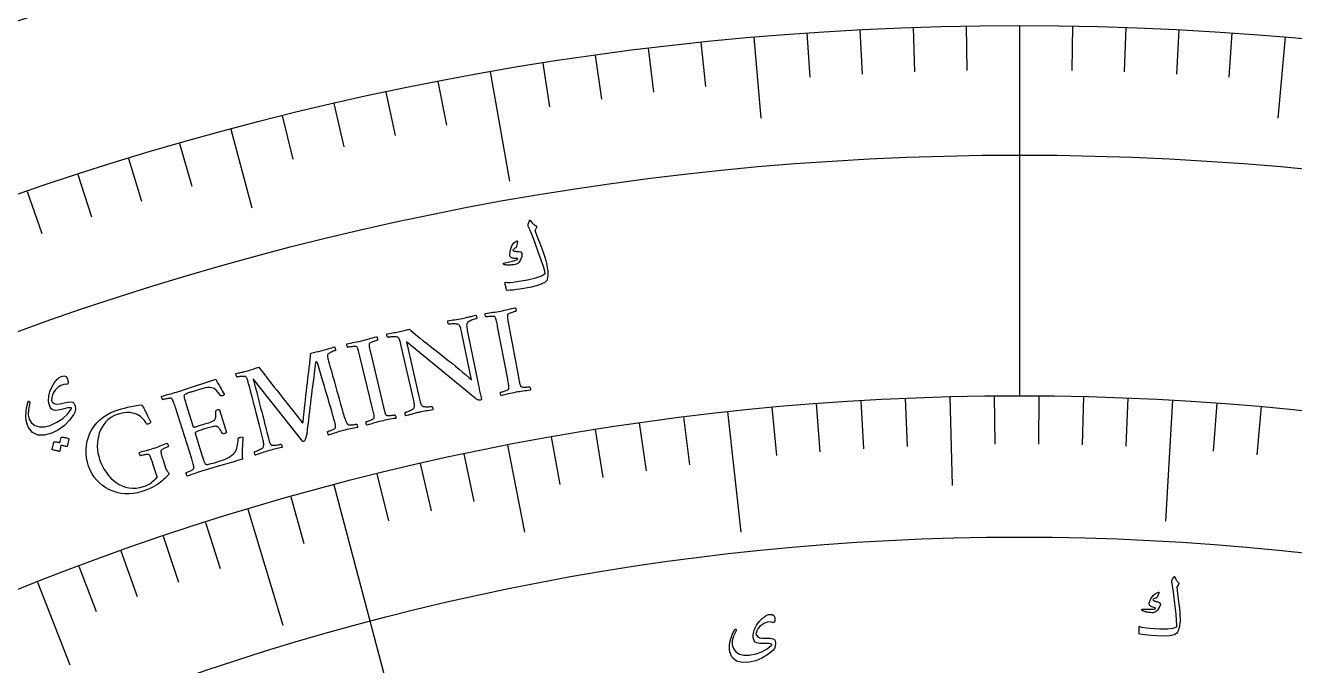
# Model space of a CAD drawing. Header units: millimetres. Extents: x -65 to 65, y -65 to 84.
# Drawn here: x -19.19 to 5.31, y 46.46 to 58.83 of the extents above; entities that cross this region are included whole.
import ezdxf

# ---------------------------------------------------------------- set-up
doc = ezdxf.new("R2010")
doc.units = ezdxf.units.MM
for name, color, linetype in [('ENGRAVE', 7, 'Continuous'), ('ENGRAVE_FINE', 8, 'Continuous'), ('TEXT', 5, 'Continuous')]:
    doc.layers.add(name, color=color, linetype=linetype)

msp = doc.modelspace()

# ---------------------------------------------------------------- linework, layer by layer
at = {"layer": 'ENGRAVE'}
for points in [[(0, 58.825), (0, 51.675)], [(-5.1269, 58.6012), (-4.9898, 57.0341)], [(5.1269, 58.6012), (4.9898, 57.0341)], [(-10.2149, 57.9313), (-9.8424, 55.8189)], [(-15.225, 56.8206), (-14.8179, 55.3012)], [(-1.345, 51.6575), (-1.3003, 49.9421)], [(2.9532, 51.5905), (2.8195, 49.2544)], [(-5.6333, 51.367), (-5.3782, 49.041)], [(-9.883, 50.7211), (-9.5548, 49.0368)], [(-13.2359, 49.9512), (-11.238, 42.4114)], [(-14.8917, 49.4828), (-14.2173, 47.242)], [(-18.9568, 48.0723), (-18.3273, 46.4759)]]:
    msp.add_lwpolyline(points, dxfattribs=at)
for radius in [63.7, 63.7, 61.9938, 58.825, 58.825, 56.3225, 51.675, 51.675, 48.945]:
    msp.add_circle((0, 0), radius, dxfattribs=at)
at = {"layer": 'ENGRAVE_FINE'}
for points in [[(-1.0266, 58.816), (-1.0117, 57.9582)], [(1.0266, 58.816), (1.0117, 57.9582)], [(-4.1034, 58.6817), (-4.0436, 57.8258)], [(-3.0787, 58.7444), (-3.0338, 57.8876)], [(-2.053, 58.7892), (-2.023, 57.9317)], [(2.053, 58.7892), (2.023, 57.9317)], [(3.0787, 58.7444), (3.0338, 57.8876)], [(4.1034, 58.6817), (4.0436, 57.8258)], [(-7.169, 58.3865), (-7.0644, 57.5349)], [(-6.1489, 58.5028), (-6.0592, 57.6495)], [(-9.2023, 58.1008), (-9.068, 57.2533)], [(-8.1869, 58.2525), (-8.0674, 57.4029)], [(-11.2243, 57.7442), (-11.0606, 56.902)], [(-12.2304, 57.5395), (-12.052, 56.7003)], [(-13.2327, 57.3173), (-13.0397, 56.4813)], [(-14.2311, 57.0776), (-14.0235, 56.2451)], [(-16.2144, 56.5462), (-15.9779, 55.7215)], [(-17.1988, 56.2546), (-16.9479, 55.4341)], [(-18.1779, 55.9459), (-17.9128, 55.1299)], [(-19.1515, 55.6201), (-18.8722, 54.8089)], [(-4.7778, 51.4537), (-4.6913, 50.5217)], [(-3.921, 51.526), (-3.85, 50.5927)], [(-3.0631, 51.5841), (-3.0076, 50.6498)], [(-2.2044, 51.628), (-2.1644, 50.6928)], [(-0.4852, 51.6727), (-0.4764, 50.7368)], [(0.3747, 51.6736), (0.3679, 50.7377)], [(1.2346, 51.6602), (1.2122, 50.7245)], [(2.0942, 51.6325), (2.0562, 50.6973)], [(3.8115, 51.5342), (3.7425, 50.6008)], [(4.6689, 51.4636), (4.5843, 50.5315)], [(-6.4872, 51.2662), (-6.3697, 50.3376)], [(-8.1896, 51.0219), (-8.0412, 50.0977)], [(-7.3394, 51.1511), (-7.2065, 50.2246)], [(-9.0375, 50.8786), (-8.8738, 49.957)], [(-10.7258, 50.5496), (-10.5315, 49.634)], [(-11.5657, 50.3641), (-11.3562, 49.4518)], [(-12.4025, 50.1646), (-12.1778, 49.2559)], [(-14.0657, 49.7239), (-13.8109, 48.8232)], [(-15.7137, 49.2279), (-15.429, 48.3362)], [(-16.5314, 48.9594), (-16.2319, 48.0726)], [(-17.3446, 48.6772), (-17.0305, 47.7955)], [(-18.1532, 48.3815), (-17.8244, 47.5051)]]:
    msp.add_lwpolyline(points, dxfattribs=at)
at = {"layer": 'TEXT'}
for points in [[(-9.4344, 55.0522), (-9.4224, 55.0367), (-9.4101, 55.0222), (-9.3976, 55.0086), (-9.3849, 54.996), (-9.3717, 54.9843), (-9.3582, 54.9737), (-9.3442, 54.9641), (-9.3297, 54.9554), (-9.3238, 54.9502), (-9.321, 54.9434), (-9.3213, 54.935), (-9.3246, 54.9252), (-9.3455, 54.8725), (-9.3475, 54.8668), (-9.3487, 54.8621), (-9.3493, 54.8583), (-9.3493, 54.8555), (-9.3008, 54.7309), (-9.258, 54.6182), (-9.2208, 54.5173), (-9.1891, 54.4282), (-9.1632, 54.3511), (-9.143, 54.286), (-9.1285, 54.2329), (-9.1197, 54.1918), (-9.1066, 54.1138), (-9.1038, 54.0889), (-9.1022, 54.0636), (-9.1018, 54.038), (-9.1026, 54.0122), (-9.1046, 53.986), (-9.108, 53.9595), (-9.1127, 53.9326), (-9.1188, 53.9055), (-9.1602, 53.8597), (-9.2609, 53.8161), (-9.421, 53.7745), (-9.6403, 53.7343), (-9.7093, 53.7243), (-9.7734, 53.7168), (-9.8327, 53.7117), (-9.8871, 53.7091), (-9.8923, 53.7103), (-9.8963, 53.7128), (-9.8992, 53.7164), (-9.9008, 53.7214), (-9.9067, 53.7454), (-9.9119, 53.7673), (-9.9164, 53.7871), (-9.9202, 53.8048), (-9.9234, 53.8205), (-9.9259, 53.8345), (-9.9278, 53.8468), (-9.9291, 53.8573), (-9.9295, 53.8633), (-9.928, 53.867), (-9.9247, 53.8683), (-9.9195, 53.8673), (-9.8804, 53.8629), (-9.8312, 53.8634), (-9.7718, 53.8688), (-9.7022, 53.879), (-9.4957, 53.9159), (-9.3357, 53.9539), (-9.2223, 53.9936), (-9.1555, 54.0352), (-9.1638, 54.0836), (-9.1886, 54.17), (-9.2299, 54.2943), (-9.2878, 54.4565), (-9.3474, 54.6186), (-9.3931, 54.7411), (-9.4249, 54.824), (-9.4426, 54.8673), (-9.4479, 54.8791), (-9.4528, 54.8901), (-9.4574, 54.9004), (-9.4616, 54.9099), (-9.4655, 54.9186), (-9.469, 54.9263), (-9.4721, 54.933), (-9.4749, 54.9388), (-9.48, 54.9515), (-9.4826, 54.9641), (-9.4826, 54.9764), (-9.4802, 54.9886), (-9.4598, 55.0544), (-9.458, 55.0589), (-9.4557, 55.0621), (-9.453, 55.0639), (-9.4499, 55.0643), (-9.4457, 55.0629), (-9.4417, 55.0604), (-9.4379, 55.0568), (-9.4344, 55.0522)], [(-9.7011, 54.6648), (-9.698, 54.6649), (-9.6952, 54.6642), (-9.6926, 54.6626), (-9.6903, 54.6602), (-9.6892, 54.6578), (-9.6886, 54.6551), (-9.6883, 54.6522), (-9.6883, 54.649), (-9.7071, 54.5588), (-9.7097, 54.5495), (-9.7128, 54.5422), (-9.7165, 54.5368), (-9.7208, 54.5334), (-9.7399, 54.5241), (-9.7557, 54.5136), (-9.7682, 54.5019), (-9.7773, 54.4888), (-9.7785, 54.4827), (-9.7744, 54.4771), (-9.765, 54.472), (-9.7503, 54.4674), (-9.7408, 54.466), (-9.731, 54.4647), (-9.721, 54.4638), (-9.7107, 54.463), (-9.7, 54.4626), (-9.6889, 54.4624), (-9.6773, 54.4625), (-9.6652, 54.4629), (-9.6216, 54.4533), (-9.6025, 54.4211), (-9.6079, 54.3664), (-9.6377, 54.2891), (-9.6513, 54.2652), (-9.6654, 54.246), (-9.6799, 54.2314), (-9.6948, 54.2215), (-9.7119, 54.2147), (-9.7361, 54.2088), (-9.7675, 54.2038), (-9.8061, 54.1998), (-9.8259, 54.1982), (-9.8448, 54.1973), (-9.8628, 54.1973), (-9.8799, 54.1979), (-9.896, 54.1991), (-9.9112, 54.2004), (-9.9254, 54.2019), (-9.9386, 54.2036), (-9.947, 54.2065), (-9.9534, 54.2103), (-9.9577, 54.2152), (-9.9599, 54.221), (-9.96, 54.2275), (-9.9579, 54.2325), (-9.9534, 54.2361), (-9.9466, 54.2383), (-9.9246, 54.2438), (-9.8996, 54.2497), (-9.8716, 54.256), (-9.8405, 54.2625), (-9.7826, 54.2747), (-9.7377, 54.2864), (-9.7059, 54.2975), (-9.6872, 54.3081), (-9.6849, 54.3105), (-9.684, 54.3132), (-9.6843, 54.3163), (-9.686, 54.3198), (-9.6878, 54.3219), (-9.6908, 54.3235), (-9.6949, 54.3247), (-9.7002, 54.3255), (-9.7485, 54.3283), (-9.7689, 54.3304), (-9.7868, 54.3346), (-9.8021, 54.3408), (-9.815, 54.3492), (-9.8265, 54.3596), (-9.8342, 54.3711), (-9.8382, 54.3837), (-9.8386, 54.3974), (-9.8255, 54.4925), (-9.7983, 54.5687), (-9.7568, 54.6262), (-9.7011, 54.6648)], [(-11.9575, 52.9161), (-11.9303, 52.9222), (-11.9034, 52.9283), (-11.8768, 52.9342), (-11.8505, 52.9401), (-11.8261, 52.9457), (-11.8053, 52.9509), (-11.7879, 52.9556), (-11.7739, 52.9598), (-11.7456, 52.9336), (-11.7104, 52.9029), (-11.6684, 52.8677), (-11.6196, 52.8278), (-11.5654, 52.7842), (-11.507, 52.7378), (-11.4446, 52.6886), (-11.3781, 52.6366), (-11.3091, 52.5826), (-11.239, 52.5277), (-11.1679, 52.4718), (-11.0958, 52.415), (-11.0238, 52.3578), (-10.9529, 52.3007), (-10.8832, 52.2438), (-10.8147, 52.1871), (-10.7489, 52.1317), (-10.6876, 52.0786), (-10.6307, 52.0279), (-10.5782, 51.9797), (-10.7623, 52.8843), (-10.7686, 52.9144), (-10.7745, 52.9411), (-10.7801, 52.9643), (-10.7852, 52.9841), (-10.7912, 53.0015), (-10.7992, 53.0175), (-10.8091, 53.0322), (-10.8211, 53.0455), (-10.8279, 53.0504), (-10.8385, 53.0544), (-10.8527, 53.0574), (-10.8707, 53.0596), (-10.8907, 53.0609), (-10.911, 53.0615), (-10.9317, 53.0614), (-10.9528, 53.0605), (-10.9725, 53.0592), (-10.9895, 53.0577), (-11.0037, 53.056), (-11.0151, 53.054), (-11.0208, 53.0599), (-11.0254, 53.0675), (-11.0288, 53.0767), (-11.0312, 53.0876), (-11.0327, 53.0985), (-11.0337, 53.1078), (-11.0343, 53.1154), (-11.0343, 53.1214), (-10.9984, 53.1275), (-10.9635, 53.1331), (-10.9297, 53.1384), (-10.897, 53.1433), (-10.8638, 53.1485), (-10.8287, 53.1544), (-10.7916, 53.1612), (-10.7526, 53.1689), (-10.7252, 53.1745), (-10.7005, 53.1797), (-10.6785, 53.1846), (-10.6592, 53.189), (-10.641, 53.1933), (-10.6226, 53.1979), (-10.6039, 53.2027), (-10.5849, 53.2076), (-10.5648, 53.2129), (-10.5426, 53.2186), (-10.5184, 53.2246), (-10.4921, 53.2311), (-10.4887, 53.2261), (-10.4853, 53.2197), (-10.482, 53.2121), (-10.4788, 53.2032), (-10.4764, 53.1935), (-10.4756, 53.1835), (-10.4763, 53.1732), (-10.4786, 53.1626), (-10.4878, 53.1604), (-10.5005, 53.157), (-10.5167, 53.1522), (-10.5363, 53.1461), (-10.5574, 53.1389), (-10.5778, 53.1311), (-10.5976, 53.1227), (-10.6168, 53.1135), (-10.6337, 53.1041), (-10.6468, 53.0951), (-10.6561, 53.0863), (-10.6615, 53.0778), (-10.6665, 53.0623), (-10.6695, 53.0463), (-10.6703, 53.0298), (-10.6692, 53.0127), (-10.6664, 52.9932), (-10.6624, 52.9695), (-10.6573, 52.9416), (-10.651, 52.9094), (-10.4555, 51.9383), (-10.4488, 51.9051), (-10.4426, 51.8741), (-10.4367, 51.8452), (-10.4314, 51.8185), (-10.4262, 51.793), (-10.4209, 51.7681), (-10.4156, 51.7436), (-10.4102, 51.7196), (-10.4045, 51.6949), (-10.3983, 51.6683), (-10.3915, 51.6396), (-10.3842, 51.6091), (-10.3851, 51.6043), (-10.3874, 51.6001), (-10.3911, 51.5967), (-10.3963, 51.5939), (-10.4016, 51.5917), (-10.4062, 51.59), (-10.4099, 51.5888), (-10.4127, 51.588), (-10.4186, 51.5877), (-10.4264, 51.5885), (-10.4362, 51.5905), (-10.4479, 51.5937), (-10.4612, 51.5986), (-10.4753, 51.6059), (-10.4905, 51.6156), (-10.5066, 51.6276), (-11.8317, 52.7168), (-11.5891, 51.6358), (-11.5822, 51.606), (-11.5756, 51.5797), (-11.5693, 51.5571), (-11.5634, 51.538), (-11.5568, 51.5213), (-11.5488, 51.5058), (-11.5393, 51.4914), (-11.5283, 51.4781), (-11.5216, 51.4733), (-11.5115, 51.4694), (-11.4979, 51.4665), (-11.4808, 51.4644), (-11.4618, 51.4632), (-11.4423, 51.4625), (-11.4223, 51.4624), (-11.4018, 51.4628), (-11.3824, 51.4638), (-11.3658, 51.465), (-11.352, 51.4667), (-11.341, 51.4686), (-11.3352, 51.4628), (-11.3305, 51.4556), (-11.3267, 51.4469), (-11.3238, 51.4366), (-11.3218, 51.4262), (-11.3207, 51.4169), (-11.3205, 51.4086), (-11.3211, 51.4015), (-11.356, 51.3962), (-11.3897, 51.3911), (-11.4222, 51.386), (-11.4534, 51.3811), (-11.485, 51.3757), (-11.5186, 51.3694), (-11.5542, 51.3621), (-11.5918, 51.3539), (-11.6173, 51.3479), (-11.6408, 51.3421), (-11.6622, 51.3365), (-11.6817, 51.3309), (-11.6999, 51.3255), (-11.7179, 51.3201), (-11.7356, 51.3148), (-11.7529, 51.3096), (-11.7714, 51.304), (-11.7924, 51.2979), (-11.816, 51.2912), (-11.8422, 51.2839), (-11.8457, 51.2889), (-11.8492, 51.2951), (-11.8527, 51.3026), (-11.8561, 51.3114), (-11.8588, 51.321), (-11.86, 51.331), (-11.8597, 51.3413), (-11.8579, 51.352), (-11.8491, 51.3544), (-11.8371, 51.3584), (-11.822, 51.3639), (-11.8038, 51.3708), (-11.7841, 51.3789), (-11.7647, 51.3875), (-11.7456, 51.3967), (-11.7268, 51.4064), (-11.7102, 51.4162), (-11.6978, 51.4255), (-11.6896, 51.4343), (-11.6855, 51.4427), (-11.681, 51.4582), (-11.6783, 51.474), (-11.6775, 51.4903), (-11.6785, 51.5069), (-11.6811, 51.5259), (-11.6852, 51.5492), (-11.6907, 51.5768), (-11.6977, 51.6088), (-11.9316, 52.6405), (-11.9391, 52.6724), (-11.946, 52.6999), (-11.9525, 52.7231), (-11.9585, 52.7419), (-11.9649, 52.7579), (-11.9729, 52.7725), (-11.9824, 52.7859), (-11.9934, 52.7979), (-12.0008, 52.8037), (-12.0123, 52.808), (-12.0279, 52.811), (-12.0475, 52.8125), (-12.0693, 52.8129), (-12.091, 52.8125), (-12.1126, 52.8113), (-12.1343, 52.8093), (-12.1542, 52.8069), (-12.1705, 52.8048), (-12.1833, 52.8028), (-12.1925, 52.801), (-12.1989, 52.8097), (-12.2038, 52.8188), (-12.2071, 52.8283), (-12.2089, 52.8381), (-12.2096, 52.8476), (-12.2097, 52.8559), (-12.2093, 52.863), (-12.2082, 52.869), (-12.1677, 52.877), (-12.1312, 52.8839), (-12.0987, 52.8897), (-12.0701, 52.8943), (-12.0432, 52.8988), (-12.0155, 52.9039), (-11.9869, 52.9097), (-11.9575, 52.9161)], [(-10.0167, 53.3099), (-9.9806, 53.3169), (-9.9452, 53.3243), (-9.9102, 53.3319), (-9.8758, 53.34), (-9.8413, 53.3482), (-9.8059, 53.3564), (-9.7698, 53.3645), (-9.7328, 53.3726), (-9.7274, 53.3676), (-9.7231, 53.3604), (-9.7199, 53.3512), (-9.7178, 53.3399), (-9.7167, 53.3283), (-9.7168, 53.3185), (-9.718, 53.3103), (-9.7203, 53.3039), (-9.7293, 53.302), (-9.7414, 53.2991), (-9.7565, 53.2951), (-9.7747, 53.2901), (-9.794, 53.2844), (-9.8126, 53.2784), (-9.8305, 53.272), (-9.8477, 53.2653), (-9.8626, 53.2582), (-9.8736, 53.251), (-9.8806, 53.2435), (-9.8837, 53.2358), (-9.8846, 53.2219), (-9.8844, 53.2064), (-9.883, 53.1892), (-9.8806, 53.1704), (-9.8774, 53.1502), (-9.8739, 53.1291), (-9.87, 53.1071), (-9.8659, 53.0843), (-9.8652, 53.0806), (-9.8645, 53.0769), (-9.8638, 53.0732), (-9.8631, 53.0695), (-9.8625, 53.0659), (-9.8618, 53.0622), (-9.8611, 53.0585), (-9.8604, 53.0548), (-9.6703, 52.0319), (-9.6696, 52.0282), (-9.6689, 52.0245), (-9.6682, 52.0208), (-9.6676, 52.0171), (-9.6669, 52.0135), (-9.6662, 52.0098), (-9.6655, 52.0061), (-9.6648, 52.0024), (-9.6605, 51.9797), (-9.6562, 51.958), (-9.652, 51.9375), (-9.6479, 51.918), (-9.6435, 51.9), (-9.6387, 51.8839), (-9.6334, 51.8695), (-9.6277, 51.857), (-9.6223, 51.8519), (-9.6134, 51.8476), (-9.6008, 51.8444), (-9.5846, 51.8422), (-9.5665, 51.8409), (-9.5478, 51.8404), (-9.5287, 51.8408), (-9.5091, 51.8421), (-9.4908, 51.8438), (-9.4757, 51.8454), (-9.4637, 51.8469), (-9.4548, 51.8483), (-9.4505, 51.843), (-9.4466, 51.8358), (-9.4431, 51.8266), (-9.44, 51.8154), (-9.438, 51.8041), (-9.4378, 51.7943), (-9.4392, 51.7861), (-9.4423, 51.7795), (-9.4788, 51.7753), (-9.5146, 51.771), (-9.5496, 51.7668), (-9.5837, 51.7624), (-9.6177, 51.7578), (-9.652, 51.7526), (-9.6867, 51.7468), (-9.7218, 51.7405), (-9.7559, 51.7338), (-9.7903, 51.7266), (-9.8249, 51.7189), (-9.8596, 51.7106), (-9.8946, 51.7019), (-9.9299, 51.693), (-9.9655, 51.6838), (-10.0013, 51.6745), (-10.0066, 51.6795), (-10.0109, 51.6866), (-10.0142, 51.6958), (-10.0164, 51.7071), (-10.0176, 51.7186), (-10.0177, 51.7285), (-10.0167, 51.7366), (-10.0146, 51.7431), (-10.0058, 51.745), (-9.9941, 51.748), (-9.9794, 51.752), (-9.9618, 51.7571), (-9.943, 51.763), (-9.9248, 51.7696), (-9.9072, 51.7768), (-9.8902, 51.7848), (-9.8755, 51.7928), (-9.8651, 51.8003), (-9.8588, 51.8074), (-9.8567, 51.814), (-9.8553, 51.8306), (-9.8555, 51.8492), (-9.8571, 51.8697), (-9.8601, 51.8921), (-9.8641, 51.9159), (-9.8684, 51.9407), (-9.8731, 51.9663), (-9.878, 51.9928), (-10.0722, 53.015), (-10.0773, 53.0416), (-10.0825, 53.0674), (-10.0876, 53.0923), (-10.0928, 53.1165), (-10.0983, 53.139), (-10.1044, 53.1591), (-10.1112, 53.1766), (-10.1187, 53.1916), (-10.1234, 53.1978), (-10.1321, 53.2024), (-10.1449, 53.2052), (-10.1617, 53.2063), (-10.1807, 53.2062), (-10.2001, 53.2056), (-10.2199, 53.2044), (-10.24, 53.2027), (-10.2588, 53.2007), (-10.2743, 53.1989), (-10.2866, 53.1973), (-10.2957, 53.1957), (-10.3002, 53.2009), (-10.3043, 53.2081), (-10.3079, 53.2172), (-10.3111, 53.2283), (-10.3132, 53.2397), (-10.3136, 53.2495), (-10.3122, 53.2577), (-10.309, 53.2643), (-10.2714, 53.2702), (-10.234, 53.2759), (-10.1969, 53.2814), (-10.1601, 53.2866), (-10.1237, 53.2918), (-10.0876, 53.2975), (-10.052, 53.3035), (-10.0167, 53.3099)], [(-12.6905, 52.7374), (-12.6548, 52.7462), (-12.6197, 52.7553), (-12.5852, 52.7648), (-12.5513, 52.7745), (-12.5172, 52.7845), (-12.4823, 52.7944), (-12.4466, 52.8044), (-12.4101, 52.8143), (-12.4045, 52.8096), (-12.3998, 52.8026), (-12.3961, 52.7936), (-12.3934, 52.7824), (-12.3918, 52.7709), (-12.3914, 52.7611), (-12.3921, 52.7529), (-12.3941, 52.7463), (-12.403, 52.744), (-12.415, 52.7405), (-12.4299, 52.7357), (-12.4478, 52.7298), (-12.4668, 52.7232), (-12.4851, 52.7162), (-12.5026, 52.7089), (-12.5195, 52.7013), (-12.534, 52.6935), (-12.5446, 52.6857), (-12.5512, 52.6779), (-12.5539, 52.67), (-12.5541, 52.6562), (-12.5531, 52.6407), (-12.5509, 52.6236), (-12.5475, 52.6049), (-12.5433, 52.5849), (-12.5387, 52.564), (-12.5338, 52.5422), (-12.5285, 52.5196), (-12.5276, 52.516), (-12.5267, 52.5123), (-12.5259, 52.5087), (-12.525, 52.5051), (-12.5241, 52.5014), (-12.5233, 52.4978), (-12.5224, 52.4941), (-12.5215, 52.4905), (-12.2801, 51.4784), (-12.2792, 51.4748), (-12.2784, 51.4711), (-12.2775, 51.4675), (-12.2766, 51.4639), (-12.2758, 51.4602), (-12.2749, 51.4566), (-12.274, 51.4529), (-12.2731, 51.4493), (-12.2677, 51.4268), (-12.2623, 51.4054), (-12.2571, 51.3851), (-12.252, 51.3658), (-12.2467, 51.3481), (-12.2411, 51.3322), (-12.2351, 51.3182), (-12.2288, 51.306), (-12.2231, 51.3011), (-12.214, 51.2973), (-12.2013, 51.2947), (-12.185, 51.2933), (-12.1668, 51.2929), (-12.1481, 51.2934), (-12.129, 51.2948), (-12.1095, 51.2971), (-12.0914, 51.2997), (-12.0764, 51.302), (-12.0644, 51.3041), (-12.0556, 51.3059), (-12.0511, 51.3009), (-12.0468, 51.2939), (-12.0428, 51.2849), (-12.0392, 51.2739), (-12.0367, 51.2626), (-12.0359, 51.2529), (-12.0369, 51.2446), (-12.0397, 51.2379), (-12.076, 51.2318), (-12.1114, 51.2258), (-12.1462, 51.2197), (-12.1801, 51.2137), (-12.2138, 51.2073), (-12.2478, 51.2004), (-12.2822, 51.1929), (-12.3169, 51.1848), (-12.3506, 51.1764), (-12.3846, 51.1675), (-12.4187, 51.158), (-12.453, 51.148), (-12.4875, 51.1376), (-12.5223, 51.1269), (-12.5574, 51.116), (-12.5927, 51.1048), (-12.5982, 51.1095), (-12.6029, 51.1164), (-12.6066, 51.1255), (-12.6094, 51.1367), (-12.6112, 51.1481), (-12.6118, 51.1579), (-12.6112, 51.1661), (-12.6094, 51.1726), (-12.6007, 51.175), (-12.5892, 51.1786), (-12.5747, 51.1833), (-12.5574, 51.1893), (-12.5389, 51.1961), (-12.521, 51.2036), (-12.5038, 51.2118), (-12.4872, 51.2206), (-12.473, 51.2293), (-12.463, 51.2374), (-12.457, 51.2448), (-12.4552, 51.2515), (-12.4547, 51.2681), (-12.4558, 51.2866), (-12.4585, 51.307), (-12.4627, 51.3293), (-12.4678, 51.3529), (-12.4734, 51.3774), (-12.4793, 51.4027), (-12.4856, 51.429), (-12.7311, 52.4401), (-12.7375, 52.4664), (-12.7439, 52.4918), (-12.7504, 52.5165), (-12.7567, 52.5404), (-12.7633, 52.5626), (-12.7705, 52.5823), (-12.7782, 52.5995), (-12.7864, 52.6141), (-12.7914, 52.6201), (-12.8003, 52.6242), (-12.8132, 52.6263), (-12.83, 52.6266), (-12.849, 52.6256), (-12.8684, 52.624), (-12.8881, 52.6218), (-12.9081, 52.619), (-12.9267, 52.6162), (-12.9421, 52.6136), (-12.9544, 52.6113), (-12.9634, 52.6093), (-12.9681, 52.6142), (-12.9725, 52.6212), (-12.9766, 52.6301), (-12.9804, 52.6411), (-12.9831, 52.6523), (-12.9839, 52.6621), (-12.9829, 52.6703), (-12.9801, 52.6771), (-12.9428, 52.6849), (-12.9058, 52.6925), (-12.869, 52.6998), (-12.8325, 52.7069), (-12.7964, 52.714), (-12.7607, 52.7214), (-12.7254, 52.7292), (-12.6905, 52.7374)], [(-14.8742, 52.1636), (-14.8446, 52.1723), (-14.8169, 52.1809), (-14.7912, 52.1894), (-14.7674, 52.1978), (-14.745, 52.206), (-14.7236, 52.2138), (-14.703, 52.2211), (-14.6832, 52.228), (-14.667, 52.2046), (-14.6457, 52.1757), (-14.6195, 52.1414), (-14.5883, 52.1018), (-14.5531, 52.0574), (-14.515, 52.0092), (-14.4738, 51.9572), (-14.4296, 51.9012), (-14.3832, 51.8425), (-14.3353, 51.7821), (-14.2858, 51.72), (-14.2348, 51.6561), (-14.1832, 51.5915), (-14.1321, 51.5268), (-14.0814, 51.4622), (-14.0311, 51.3976), (-13.982, 51.3342), (-13.9349, 51.2729), (-13.8898, 51.2138), (-13.8467, 51.1569), (-13.8446, 51.1552), (-13.8421, 51.1543), (-13.8391, 51.1541), (-13.8357, 51.1547), (-13.8326, 51.1562), (-13.8304, 51.1587), (-13.8291, 51.1623), (-13.8287, 51.1669), (-13.8182, 51.263), (-13.8082, 51.3543), (-13.7987, 51.4407), (-13.7898, 51.5223), (-13.781, 51.6015), (-13.772, 51.6807), (-13.7628, 51.76), (-13.7533, 51.8393), (-13.7435, 51.9207), (-13.7332, 52.0063), (-13.7225, 52.096), (-13.7112, 52.1898), (-13.7075, 52.2211), (-13.7037, 52.2537), (-13.7, 52.2875), (-13.6962, 52.3227), (-13.6926, 52.3573), (-13.6894, 52.3896), (-13.6865, 52.4195), (-13.684, 52.4471), (-13.682, 52.4702), (-13.6805, 52.4867), (-13.6797, 52.4966), (-13.6794, 52.4999), (-13.6232, 52.5111), (-13.5725, 52.5218), (-13.5272, 52.532), (-13.4875, 52.5418), (-13.4544, 52.5504), (-13.4194, 52.5599), (-13.3825, 52.5701), (-13.3436, 52.5811), (-13.306, 52.5919), (-13.2729, 52.6016), (-13.2442, 52.6101), (-13.22, 52.6174), (-13.2178, 52.6137), (-13.2147, 52.6066), (-13.2107, 52.5961), (-13.206, 52.5824), (-13.2014, 52.5689), (-13.1982, 52.5592), (-13.1963, 52.5535), (-13.1956, 52.5515), (-13.2055, 52.5487), (-13.2178, 52.5447), (-13.2327, 52.5393), (-13.2499, 52.5327), (-13.2681, 52.5252), (-13.2857, 52.5172), (-13.3027, 52.5088), (-13.3191, 52.4998), (-13.3334, 52.4908), (-13.3442, 52.4825), (-13.3516, 52.4746), (-13.3554, 52.4674), (-13.3565, 52.4574), (-13.3567, 52.4465), (-13.3559, 52.4344), (-13.3542, 52.4213), (-13.352, 52.4081), (-13.3496, 52.3955), (-13.3471, 52.3836), (-13.3444, 52.3723), (-13.3344, 52.3385), (-13.3225, 52.2968), (-13.3086, 52.2473), (-13.2926, 52.1898), (-13.2752, 52.1266), (-13.2566, 52.0597), (-13.2368, 51.989), (-13.216, 51.9145), (-13.1947, 51.8385), (-13.1735, 51.7628), (-13.1524, 51.6876), (-13.1315, 51.6129), (-13.1112, 51.5405), (-13.0922, 51.4723), (-13.0744, 51.4083), (-13.0578, 51.3485), (-13.0479, 51.3154), (-13.038, 51.2833), (-13.028, 51.2522), (-13.018, 51.2221), (-13.0074, 51.1939), (-12.996, 51.1685), (-12.9837, 51.1459), (-12.9705, 51.1261), (-12.9631, 51.1195), (-12.9524, 51.1149), (-12.9383, 51.1123), (-12.9209, 51.1116), (-12.9018, 51.1122), (-12.8827, 51.1135), (-12.8637, 51.1154), (-12.8446, 51.118), (-12.8273, 51.1206), (-12.8136, 51.1229), (-12.8034, 51.1247), (-12.7968, 51.1261), (-12.7905, 51.1183), (-12.7853, 51.1094), (-12.7813, 51.0994), (-12.7784, 51.0883), (-12.7765, 51.0777), (-12.7753, 51.0694), (-12.7748, 51.0633), (-12.7751, 51.0595), (-12.8102, 51.0532), (-12.8449, 51.0468), (-12.879, 51.0404), (-12.9127, 51.0339), (-12.9468, 51.0269), (-12.982, 51.0192), (-13.0185, 51.0106), (-13.0563, 51.0012), (-13.0956, 50.9909), (-13.1321, 50.9808), (-13.1658, 50.9709), (-13.1967, 50.9612), (-13.2274, 50.9512), (-13.2609, 50.9403), (-13.2969, 50.9286), (-13.3357, 50.916), (-13.3378, 50.9193), (-13.3406, 50.925), (-13.344, 50.9331), (-13.348, 50.9437), (-13.3516, 50.955), (-13.3537, 50.9654), (-13.3543, 50.9749), (-13.3534, 50.9836), (-13.3452, 50.9859), (-13.335, 50.9893), (-13.3229, 50.9937), (-13.3088, 50.9991), (-13.2937, 51.0051), (-13.2787, 51.0114), (-13.2638, 51.018), (-13.249, 51.025), (-13.2353, 51.0318), (-13.2237, 51.0383), (-13.2142, 51.0444), (-13.2069, 51.0501), (-13.2027, 51.0568), (-13.2003, 51.0666), (-13.1996, 51.0795), (-13.2007, 51.0955), (-13.2028, 51.1123), (-13.2052, 51.1278), (-13.2079, 51.1419), (-13.2109, 51.1547), (-13.2147, 51.1689), (-13.2193, 51.185), (-13.2248, 51.203), (-13.2311, 51.2229), (-13.2373, 51.2428), (-13.2428, 51.2608), (-13.2474, 51.2769), (-13.2512, 51.2911), (-13.2756, 51.3755), (-13.2995, 51.4581), (-13.3231, 51.5391), (-13.3461, 51.6184), (-13.3691, 51.6973), (-13.3924, 51.7772), (-13.4159, 51.8579), (-13.4396, 51.9396), (-13.464, 52.0232), (-13.4896, 52.11), (-13.5163, 52.1998), (-13.5441, 52.2927), (-13.5455, 52.297), (-13.548, 52.3027), (-13.5514, 52.3097), (-13.5559, 52.318), (-13.561, 52.3257), (-13.5664, 52.3307), (-13.5721, 52.3331), (-13.5781, 52.3329), (-13.5804, 52.3311), (-13.5825, 52.3272), (-13.5844, 52.3211), (-13.586, 52.3128), (-13.599, 52.2145), (-13.6114, 52.1199), (-13.6232, 52.0289), (-13.6343, 51.9417), (-13.6451, 51.857), (-13.6556, 51.7739), (-13.666, 51.6922), (-13.6762, 51.612), (-13.6862, 51.5322), (-13.6961, 51.4518), (-13.706, 51.3707), (-13.7157, 51.289), (-13.7255, 51.2054), (-13.7355, 51.1187), (-13.7457, 51.0288), (-13.756, 50.9358), (-13.7575, 50.929), (-13.7599, 50.9193), (-13.7631, 50.9068), (-13.7671, 50.8915), (-13.7717, 50.875), (-13.7766, 50.8589), (-13.7817, 50.8432), (-13.7871, 50.8279), (-13.7928, 50.8143), (-13.7988, 50.8037), (-13.8051, 50.7961), (-13.8118, 50.7915), (-13.8144, 50.7899), (-13.8182, 50.7891), (-13.8231, 50.7889), (-13.8292, 50.7893), (-13.8306, 50.7901), (-13.832, 50.7905), (-13.8334, 50.7906), (-13.8346, 50.7904), (-14.7908, 52.0005), (-14.7701, 51.9228), (-14.7495, 51.8437), (-14.7287, 51.7633), (-14.708, 51.6817), (-14.6873, 51.6), (-14.6667, 51.5196), (-14.6464, 51.4404), (-14.6263, 51.3625), (-14.6067, 51.2871), (-14.5883, 51.2154), (-14.5709, 51.1474), (-14.5545, 51.0833), (-14.5395, 51.024), (-14.526, 50.9707), (-14.5141, 50.9235), (-14.5038, 50.8824), (-14.4952, 50.8486), (-14.4889, 50.8234), (-14.4846, 50.8068), (-14.4825, 50.7989), (-14.4799, 50.7903), (-14.4769, 50.7814), (-14.4734, 50.7721), (-14.4696, 50.7624), (-14.4654, 50.753), (-14.4612, 50.7444), (-14.4569, 50.7366), (-14.4525, 50.7297), (-14.4445, 50.7233), (-14.4324, 50.7191), (-14.4163, 50.7171), (-14.3961, 50.7171), (-14.3739, 50.7187), (-14.3518, 50.7209), (-14.3298, 50.724), (-14.3078, 50.7279), (-14.288, 50.7318), (-14.2725, 50.7349), (-14.2612, 50.7373), (-14.2543, 50.739), (-14.2487, 50.7343), (-14.2439, 50.7271), (-14.24, 50.7173), (-14.2371, 50.705), (-14.2349, 50.6928), (-14.2335, 50.6833), (-14.2329, 50.6765), (-14.233, 50.6724), (-14.267, 50.6654), (-14.2986, 50.6589), (-14.3277, 50.6528), (-14.3544, 50.6473), (-14.3815, 50.6413), (-14.4117, 50.6339), (-14.4451, 50.6251), (-14.4815, 50.615), (-14.5203, 50.6036), (-14.5556, 50.5927), (-14.5875, 50.5823), (-14.616, 50.5724), (-14.6444, 50.5622), (-14.676, 50.5508), (-14.7109, 50.5383), (-14.7489, 50.5247), (-14.7512, 50.5279), (-14.7541, 50.5336), (-14.7578, 50.5416), (-14.7621, 50.5521), (-14.766, 50.5633), (-14.7684, 50.5736), (-14.7692, 50.5831), (-14.7685, 50.5918), (-14.7598, 50.5946), (-14.7478, 50.5991), (-14.7325, 50.6052), (-14.714, 50.6128), (-14.6941, 50.6215), (-14.6745, 50.6308), (-14.6551, 50.6406), (-14.6361, 50.651), (-14.6193, 50.6614), (-14.6065, 50.6712), (-14.5978, 50.6806), (-14.5931, 50.6894), (-14.589, 50.7038), (-14.5865, 50.7182), (-14.5857, 50.7327), (-14.5864, 50.7471), (-14.5884, 50.7622), (-14.591, 50.7786), (-14.5943, 50.7962), (-14.5982, 50.8151), (-14.6247, 50.9206), (-14.6508, 51.0239), (-14.6763, 51.1251), (-14.7014, 51.2242), (-14.7257, 51.3197), (-14.7489, 51.4101), (-14.771, 51.4956), (-14.7919, 51.576), (-14.8113, 51.6502), (-14.8288, 51.7172), (-14.8444, 51.777), (-14.858, 51.8295), (-14.8694, 51.8734), (-14.8783, 51.9071), (-14.8846, 51.9307), (-14.8882, 51.9442), (-14.8921, 51.9572), (-14.8959, 51.9699), (-14.8999, 51.9822), (-14.9039, 51.9942), (-14.9083, 52.0056), (-14.9132, 52.0162), (-14.9187, 52.026), (-14.9248, 52.0349), (-14.9312, 52.0406), (-14.9412, 52.0448), (-14.955, 52.0474), (-14.9724, 52.0485), (-14.9918, 52.0484), (-15.0113, 52.0477), (-15.0309, 52.0463), (-15.0506, 52.0441), (-15.0689, 52.0417), (-15.084, 52.0393), (-15.096, 52.0371), (-15.1049, 52.0349), (-15.1066, 52.0366), (-15.1091, 52.0424), (-15.1125, 52.0524), (-15.1168, 52.0665), (-15.1208, 52.0809), (-15.1234, 52.0916), (-15.1246, 52.0986), (-15.1244, 52.102), (-15.0973, 52.1085), (-15.0729, 52.1143), (-15.0513, 52.1192), (-15.0324, 52.1234), (-15.015, 52.1272), (-14.9975, 52.1312), (-14.9801, 52.1353), (-14.9628, 52.1395), (-14.9443, 52.1443), (-14.9233, 52.1499), (-14.9, 52.1563), (-14.8742, 52.1636)], [(-18.3902, 51.895), (-18.4455, 51.8939), (-18.5008, 51.875), (-18.5563, 51.8381), (-18.6117, 51.7834), (-18.6432, 51.7388), (-18.6656, 51.691), (-18.6789, 51.6401), (-18.683, 51.586), (-18.6818, 51.576), (-18.6784, 51.5662), (-18.6731, 51.5568), (-18.6657, 51.5477), (-18.6299, 51.5239), (-18.5807, 51.514), (-18.5181, 51.5179), (-18.4421, 51.5355), (-18.3674, 51.5535), (-18.3101, 51.5581), (-18.2703, 51.5494), (-18.248, 51.5275), (-18.2269, 51.4724), (-18.2203, 51.4191), (-18.2281, 51.3675), (-18.2502, 51.3177), (-18.3349, 51.2004), (-18.4337, 51.1006), (-18.5469, 51.0183), (-18.6746, 50.9533), (-18.824, 50.9099), (-18.9494, 50.9138), (-19.0509, 50.9651), (-19.1285, 51.064), (-19.1537, 51.1249), (-19.1699, 51.1951), (-19.1771, 51.2747), (-19.1753, 51.3637), (-19.1727, 51.3893), (-19.1694, 51.4142), (-19.1656, 51.4384), (-19.1612, 51.462), (-19.1562, 51.4851), (-19.1504, 51.5078), (-19.144, 51.5301), (-19.1369, 51.552), (-19.1323, 51.5617), (-19.1269, 51.5669), (-19.1207, 51.5677), (-19.1137, 51.564), (-19.1085, 51.5583), (-19.1053, 51.5517), (-19.1042, 51.5443), (-19.1052, 51.5362), (-19.1302, 51.4128), (-19.1333, 51.3087), (-19.1148, 51.2239), (-19.0747, 51.1583), (-19.0027, 51.1002), (-18.9184, 51.0717), (-18.8217, 51.0726), (-18.7123, 51.1028), (-18.5802, 51.1634), (-18.4677, 51.236), (-18.3747, 51.3207), (-18.3011, 51.4178), (-18.2973, 51.4252), (-18.297, 51.4313), (-18.3003, 51.4361), (-18.3072, 51.4396), (-18.3311, 51.4423), (-18.3693, 51.4381), (-18.422, 51.4269), (-18.489, 51.4089), (-18.5582, 51.3932), (-18.6143, 51.3903), (-18.6573, 51.4002), (-18.6873, 51.423), (-18.7089, 51.4548), (-18.7248, 51.4906), (-18.7347, 51.5304), (-18.7389, 51.5744), (-18.7336, 51.6655), (-18.7129, 51.7551), (-18.6765, 51.8432), (-18.6246, 51.9297), (-18.6101, 51.951), (-18.5955, 51.9702), (-18.5808, 51.9872), (-18.566, 52.0021), (-18.5512, 52.015), (-18.5366, 52.0259), (-18.5221, 52.0348), (-18.5077, 52.0418), (-18.4474, 52.0571), (-18.4027, 52.0443), (-18.3734, 52.0036), (-18.3597, 51.9349), (-18.3605, 51.9148), (-18.3659, 51.9015), (-18.3758, 51.8949), (-18.3902, 51.895)], [(-16.2706, 51.745), (-16.1847, 51.7724), (-16.0948, 51.8019), (-16.0009, 51.8335), (-15.9029, 51.8671), (-15.8033, 51.9009), (-15.7045, 51.9333), (-15.6067, 51.9643), (-15.5098, 51.9938), (-15.4903, 51.9524), (-15.4704, 51.9131), (-15.4502, 51.8758), (-15.4296, 51.8406), (-15.4089, 51.8061), (-15.3883, 51.7709), (-15.3679, 51.735), (-15.3476, 51.6984), (-15.3532, 51.691), (-15.3613, 51.6846), (-15.3721, 51.6789), (-15.3853, 51.6742), (-15.3996, 51.671), (-15.4109, 51.6711), (-15.4191, 51.6743), (-15.4243, 51.6808), (-15.4649, 51.7385), (-15.5056, 51.7821), (-15.5465, 51.8117), (-15.5875, 51.8272), (-15.6293, 51.8329), (-15.6728, 51.8328), (-15.7179, 51.8269), (-15.7646, 51.8154), (-15.969, 51.7527), (-15.9778, 51.75), (-15.9895, 51.7461), (-16.0043, 51.7411), (-16.0221, 51.735), (-16.041, 51.7283), (-16.0591, 51.7213), (-16.0765, 51.714), (-16.0931, 51.7064), (-16.1074, 51.6989), (-16.1178, 51.6916), (-16.1243, 51.6845), (-16.1268, 51.6776), (-16.1261, 51.6638), (-16.124, 51.6485), (-16.1206, 51.6315), (-16.116, 51.6131), (-16.1105, 51.5937), (-16.1048, 51.5741), (-16.0988, 51.5542), (-16.0926, 51.5341), (-16.0902, 51.5262), (-16.088, 51.5192), (-16.0861, 51.5131), (-16.0844, 51.5079), (-15.9491, 51.0744), (-15.9458, 51.0707), (-15.9389, 51.0691), (-15.9283, 51.0696), (-15.9142, 51.0722), (-15.8978, 51.0762), (-15.8806, 51.0807), (-15.8626, 51.0858), (-15.8438, 51.0915), (-15.7214, 51.1293), (-15.6817, 51.1418), (-15.6469, 51.1534), (-15.617, 51.1642), (-15.5918, 51.1742), (-15.5709, 51.184), (-15.5536, 51.1943), (-15.5399, 51.2051), (-15.5298, 51.2165), (-15.5224, 51.229), (-15.5169, 51.2432), (-15.5132, 51.2592), (-15.5113, 51.2769), (-15.5106, 51.2969), (-15.5105, 51.3201), (-15.5111, 51.3463), (-15.5122, 51.3756), (-15.5114, 51.3839), (-15.5063, 51.3911), (-15.497, 51.3973), (-15.4834, 51.4025), (-15.4698, 51.4058), (-15.4578, 51.407), (-15.4474, 51.406), (-15.4388, 51.403), (-15.3067, 50.9632), (-15.3114, 50.9573), (-15.3189, 50.9518), (-15.3292, 50.9467), (-15.3421, 50.9422), (-15.3555, 50.9393), (-15.3667, 50.9393), (-15.3759, 50.9422), (-15.3831, 50.9481), (-15.4005, 50.9768), (-15.4158, 51.0011), (-15.4289, 51.021), (-15.4399, 51.0365), (-15.4493, 51.0486), (-15.4577, 51.0585), (-15.465, 51.066), (-15.4714, 51.0713), (-15.4773, 51.0751), (-15.4836, 51.0783), (-15.4903, 51.0809), (-15.4972, 51.083), (-15.5065, 51.085), (-15.5194, 51.085), (-15.5361, 51.0832), (-15.5564, 51.0793), (-15.579, 51.0742), (-15.6026, 51.0685), (-15.6271, 51.0621), (-15.6526, 51.0551), (-15.6782, 51.0479), (-15.703, 51.0407), (-15.7269, 51.0335), (-15.7501, 51.0265), (-15.7662, 51.0214), (-15.7833, 51.0159), (-15.8014, 51.0099), (-15.8205, 51.0034), (-15.8393, 50.9967), (-15.8567, 50.9902), (-15.8727, 50.9837), (-15.8872, 50.9774), (-15.8991, 50.9712), (-15.907, 50.965), (-15.9111, 50.9589), (-15.9112, 50.9529), (-15.7728, 50.5099), (-15.772, 50.5073), (-15.771, 50.504), (-15.7697, 50.5001), (-15.7684, 50.4957), (-15.7627, 50.4778), (-15.7562, 50.4576), (-15.7487, 50.4351), (-15.7404, 50.4103), (-15.732, 50.3873), (-15.7243, 50.3702), (-15.7174, 50.3591), (-15.7112, 50.3541), (-15.6963, 50.3504), (-15.6807, 50.3489), (-15.6642, 50.3493), (-15.6469, 50.3519), (-15.6268, 50.3564), (-15.602, 50.3629), (-15.5724, 50.3713), (-15.5381, 50.3816), (-15.4268, 50.4158), (-15.3858, 50.4295), (-15.3457, 50.4451), (-15.3066, 50.4627), (-15.2683, 50.4823), (-15.2329, 50.5031), (-15.2021, 50.5244), (-15.176, 50.5463), (-15.1545, 50.5687), (-15.1343, 50.595), (-15.118, 50.6242), (-15.1059, 50.6562), (-15.0978, 50.6911), (-15.0921, 50.728), (-15.0871, 50.7662), (-15.0827, 50.8056), (-15.0791, 50.8463), (-15.077, 50.8537), (-15.0715, 50.8603), (-15.0624, 50.8659), (-15.0499, 50.8706), (-15.0299, 50.8755), (-15.0129, 50.8776), (-14.9991, 50.8768), (-14.9882, 50.8732), (-14.991, 50.8195), (-14.994, 50.7641), (-14.9973, 50.7071), (-15.0009, 50.6483), (-15.0034, 50.5911), (-15.0037, 50.5388), (-15.0016, 50.4914), (-14.9973, 50.4489), (-15.0909, 50.4213), (-15.1842, 50.3943), (-15.2775, 50.3677), (-15.3705, 50.3417), (-15.4663, 50.3146), (-15.5678, 50.2849), (-15.675, 50.2526), (-15.7878, 50.2176), (-15.8268, 50.2051), (-15.8636, 50.1928), (-15.8981, 50.1806), (-15.9305, 50.1686), (-15.9621, 50.1568), (-15.9945, 50.1453), (-16.0275, 50.134), (-16.0613, 50.123), (-16.0672, 50.1273), (-16.0723, 50.1339), (-16.0766, 50.1426), (-16.0802, 50.1536), (-16.0828, 50.1649), (-16.084, 50.1746), (-16.084, 50.1828), (-16.0826, 50.1895), (-16.0742, 50.1924), (-16.0629, 50.1968), (-16.0488, 50.2025), (-16.0319, 50.2097), (-16.0139, 50.2178), (-15.9966, 50.2265), (-15.98, 50.2358), (-15.9641, 50.2457), (-15.9505, 50.2554), (-15.941, 50.2641), (-15.9356, 50.2719), (-15.9343, 50.2787), (-15.9349, 50.2953), (-15.9372, 50.3137), (-15.9413, 50.3339), (-15.947, 50.3558), (-15.9538, 50.379), (-15.961, 50.403), (-15.9686, 50.4279), (-15.9767, 50.4537), (-16.2908, 51.4456), (-16.299, 51.4714), (-16.3072, 51.4964), (-16.3153, 51.5206), (-16.3233, 51.544), (-16.3314, 51.5657), (-16.3399, 51.5848), (-16.3487, 51.6014), (-16.3579, 51.6154), (-16.3633, 51.6211), (-16.3725, 51.6246), (-16.3855, 51.6258), (-16.4023, 51.6249), (-16.4212, 51.6226), (-16.4403, 51.6197), (-16.4598, 51.6162), (-16.4797, 51.612), (-16.498, 51.6079), (-16.5133, 51.6043), (-16.5253, 51.6011), (-16.5341, 51.5985), (-16.5392, 51.6031), (-16.5441, 51.6098), (-16.5488, 51.6184), (-16.5533, 51.6291), (-16.5567, 51.6401), (-16.5583, 51.6498), (-16.5578, 51.6581), (-16.5555, 51.6651), (-16.5188, 51.6754), (-16.4824, 51.6855), (-16.4462, 51.6953), (-16.4103, 51.7048), (-16.3747, 51.7144), (-16.3396, 51.7243), (-16.3049, 51.7345), (-16.2706, 51.745)], [(-16.7271, 50.3624), (-16.7283, 50.3659), (-16.7295, 50.3695), (-16.7307, 50.373), (-16.7319, 50.3766), (-16.733, 50.3801), (-16.7342, 50.3837), (-16.7354, 50.3873), (-16.7366, 50.3908), (-16.7439, 50.4128), (-16.7511, 50.4336), (-16.7581, 50.4534), (-16.7649, 50.4721), (-16.7717, 50.4893), (-16.7787, 50.5047), (-16.7859, 50.5181), (-16.7933, 50.5297), (-16.7987, 50.5354), (-16.8079, 50.539), (-16.8208, 50.5405), (-16.8375, 50.54), (-16.8562, 50.538), (-16.8749, 50.5354), (-16.8938, 50.5321), (-16.9127, 50.528), (-16.9302, 50.5239), (-16.9448, 50.5202), (-16.9564, 50.5171), (-16.965, 50.5145), (-16.97, 50.519), (-16.975, 50.5256), (-16.9798, 50.5342), (-16.9844, 50.5448), (-16.988, 50.5557), (-16.9897, 50.5654), (-16.9894, 50.5737), (-16.9872, 50.5807), (-16.9514, 50.5912), (-16.9161, 50.6012), (-16.8813, 50.6107), (-16.8469, 50.6197), (-16.8129, 50.6287), (-16.7791, 50.6383), (-16.7455, 50.6484), (-16.7121, 50.6591), (-16.6782, 50.6706), (-16.6456, 50.6823), (-16.6141, 50.6943), (-16.5839, 50.7065), (-16.5536, 50.7188), (-16.5218, 50.7313), (-16.4886, 50.7439), (-16.4539, 50.7567), (-16.448, 50.7524), (-16.4428, 50.7458), (-16.4384, 50.7371), (-16.4348, 50.7261), (-16.4322, 50.7148), (-16.4309, 50.7051), (-16.431, 50.6969), (-16.4324, 50.6902), (-16.4408, 50.6872), (-16.4517, 50.6829), (-16.4652, 50.6773), (-16.4812, 50.6704), (-16.4981, 50.6626), (-16.5142, 50.6544), (-16.5295, 50.6458), (-16.544, 50.6368), (-16.5563, 50.6278), (-16.5652, 50.6191), (-16.5705, 50.6107), (-16.5723, 50.6026), (-16.5715, 50.586), (-16.5691, 50.5676), (-16.5648, 50.5475), (-16.5589, 50.5256), (-16.5519, 50.5025), (-16.5445, 50.4785), (-16.5366, 50.4537), (-16.5282, 50.428), (-16.4746, 50.2644), (-16.4681, 50.2469), (-16.4608, 50.2322), (-16.4528, 50.2204), (-16.4442, 50.2114), (-16.4359, 50.2036), (-16.4291, 50.1953), (-16.4238, 50.1865), (-16.42, 50.1773), (-16.4189, 50.1726), (-16.4188, 50.1678), (-16.4197, 50.1631), (-16.4216, 50.1584), (-16.4252, 50.1526), (-16.4314, 50.1446), (-16.4402, 50.1346), (-16.4515, 50.1223), (-16.4729, 50.1007), (-16.496, 50.0781), (-16.5209, 50.0546), (-16.5477, 50.0302), (-16.5775, 50.0052), (-16.6119, 49.98), (-16.6507, 49.9546), (-16.694, 49.929), (-16.7433, 49.9032), (-16.8003, 49.8775), (-16.8649, 49.8517), (-16.9372, 49.8259), (-17.021, 49.8015), (-17.1038, 49.7858), (-17.1857, 49.7786), (-17.2667, 49.78), (-17.3459, 49.7893), (-17.4223, 49.8058), (-17.4958, 49.8294), (-17.5666, 49.8602), (-17.6338, 49.8975), (-17.6966, 49.9406), (-17.7549, 49.9896), (-17.8088, 50.0444), (-17.8575, 50.1045), (-17.9, 50.1692), (-17.9365, 50.2386), (-17.9669, 50.3126), (-17.9917, 50.3937), (-18.0085, 50.4749), (-18.017, 50.5562), (-18.0173, 50.6377), (-18.0098, 50.7182), (-17.9949, 50.7968), (-17.9728, 50.8736), (-17.9433, 50.9484), (-17.9065, 51.0201), (-17.8625, 51.0875), (-17.8114, 51.1505), (-17.753, 51.2091), (-17.6879, 51.2623), (-17.6165, 51.3087), (-17.5389, 51.3484), (-17.4551, 51.3813), (-17.3963, 51.4006), (-17.3357, 51.4191), (-17.2733, 51.4368), (-17.2091, 51.4537), (-17.1435, 51.469), (-17.0765, 51.4821), (-17.0084, 51.4928), (-16.939, 51.5012), (-16.9374, 51.4984), (-16.9329, 51.4898), (-16.9252, 51.4755), (-16.9145, 51.4554), (-16.9019, 51.4315), (-16.8884, 51.4055), (-16.8741, 51.3776), (-16.859, 51.3476), (-16.8438, 51.3173), (-16.8293, 51.2884), (-16.8153, 51.261), (-16.8021, 51.235), (-16.7905, 51.2122), (-16.7818, 51.1947), (-16.776, 51.1822), (-16.773, 51.1749), (-16.7715, 51.1702), (-16.7723, 51.1646), (-16.7756, 51.1583), (-16.7812, 51.1512), (-16.7884, 51.1442), (-16.7963, 51.1384), (-16.8049, 51.1336), (-16.8142, 51.1299), (-16.8224, 51.1277), (-16.8304, 51.1265), (-16.838, 51.1265), (-16.8453, 51.1275), (-16.8534, 51.1412), (-16.8644, 51.158), (-16.8781, 51.1778), (-16.8947, 51.2005), (-16.9147, 51.2245), (-16.9384, 51.2479), (-16.966, 51.2706), (-16.9974, 51.2928), (-17.0329, 51.3126), (-17.0731, 51.3284), (-17.1178, 51.3402), (-17.1671, 51.348), (-17.2214, 51.35), (-17.2812, 51.3443), (-17.3466, 51.3309), (-17.4174, 51.3098), (-17.4797, 51.2845), (-17.5365, 51.253), (-17.5878, 51.2152), (-17.6335, 51.1712), (-17.6737, 51.1222), (-17.7083, 51.0695), (-17.7373, 51.013), (-17.7607, 50.9529), (-17.7787, 50.8903), (-17.7911, 50.8266), (-17.7981, 50.7619), (-17.7996, 50.6961), (-17.7958, 50.6305), (-17.7871, 50.5666), (-17.7734, 50.5042), (-17.7548, 50.4434), (-17.729, 50.3774), (-17.6988, 50.3136), (-17.6643, 50.252), (-17.6254, 50.1926), (-17.5826, 50.1367), (-17.5363, 50.0854), (-17.4863, 50.0389), (-17.4328, 49.997), (-17.3762, 49.9609), (-17.3167, 49.9317), (-17.2545, 49.9094), (-17.1894, 49.8939), (-17.1219, 49.8865), (-17.0523, 49.8885), (-16.9805, 49.8999), (-16.9066, 49.9206), (-16.8638, 49.9368), (-16.8245, 49.9552), (-16.7887, 49.9759), (-16.7565, 49.9988), (-16.7271, 50.0225), (-16.7, 50.0457), (-16.6751, 50.0682), (-16.6524, 50.0901), (-16.648, 50.0944), (-16.6451, 50.0988), (-16.6437, 50.1031), (-16.6438, 50.1074), (-16.6447, 50.112), (-16.6459, 50.1169), (-16.6475, 50.1222), (-16.6493, 50.128)], [(-18.4986, 50.8663), (-18.4974, 50.8689), (-18.4952, 50.871), (-18.492, 50.8726), (-18.4877, 50.8737), (-18.471, 50.8735), (-18.4545, 50.8725), (-18.4382, 50.8707), (-18.4222, 50.8683), (-18.4064, 50.865), (-18.3906, 50.8608), (-18.3748, 50.8558), (-18.359, 50.85), (-18.3555, 50.8477), (-18.3533, 50.8447), (-18.3523, 50.8411), (-18.3525, 50.8368), (-18.3825, 50.6955), (-18.3839, 50.6933), (-18.3867, 50.6922), (-18.3911, 50.6924), (-18.397, 50.6937), (-18.4013, 50.6953), (-18.408, 50.6972), (-18.4171, 50.6994), (-18.4287, 50.7019), (-18.4428, 50.7048), (-18.4596, 50.7081), (-18.4791, 50.7118), (-18.5013, 50.7158), (-18.5252, 50.6057), (-18.5268, 50.602), (-18.5299, 50.6001), (-18.5345, 50.6), (-18.5407, 50.6018), (-18.546, 50.6033), (-18.5542, 50.6054), (-18.5655, 50.6081), (-18.5797, 50.6115), (-18.5971, 50.6154), (-18.6178, 50.6199), (-18.6419, 50.6248), (-18.6694, 50.6301), (-18.6726, 50.6315), (-18.6744, 50.6334), (-18.675, 50.6358), (-18.6742, 50.6387), (-18.6418, 50.7762), (-18.6407, 50.7787), (-18.6385, 50.7808), (-18.6353, 50.7825), (-18.631, 50.7836), (-18.617, 50.784), (-18.6031, 50.7837), (-18.5893, 50.7826), (-18.5757, 50.7806), (-18.5623, 50.778), (-18.549, 50.7747), (-18.536, 50.7708), (-18.5231, 50.7663)], [(3.002, 48.1663), (3.0094, 48.1501), (3.0173, 48.1347), (3.0255, 48.12), (3.0342, 48.1062), (3.0434, 48.0932), (3.0532, 48.0809), (3.0635, 48.0695), (3.0745, 48.0588), (3.0786, 48.0529), (3.0797, 48.0463), (3.0778, 48.039), (3.0728, 48.031), (3.0432, 47.9887), (3.0403, 47.9841), (3.0382, 47.9802), (3.0369, 47.977), (3.0363, 47.9744), (3.0532, 47.8541), (3.0675, 47.7454), (3.0793, 47.6484), (3.0887, 47.563), (3.0955, 47.4893), (3.0998, 47.4275), (3.1015, 47.3775), (3.1007, 47.3393), (3.096, 47.2676), (3.0932, 47.2449), (3.0893, 47.2222), (3.0843, 47.1995), (3.0783, 47.1768), (3.071, 47.1541), (3.0625, 47.1313), (3.0527, 47.1086), (3.0416, 47.0858), (2.9954, 47.0539), (2.8972, 47.0364), (2.747, 47.033), (2.5446, 47.0432), (2.4815, 47.0488), (2.4232, 47.0555), (2.3697, 47.0634), (2.321, 47.0724), (2.3166, 47.0746), (2.3136, 47.0776), (2.3119, 47.0814), (2.3115, 47.0861), (2.3112, 47.1086), (2.3112, 47.1291), (2.3113, 47.1476), (2.3116, 47.164), (2.3121, 47.1786), (2.3128, 47.1915), (2.3137, 47.2027), (2.3147, 47.2123), (2.3156, 47.2177), (2.3177, 47.2206), (2.3209, 47.2211), (2.3253, 47.2192), (2.359, 47.2071), (2.4026, 47.1973), (2.4563, 47.1897), (2.52, 47.1842), (2.7104, 47.1737), (2.8599, 47.174), (2.9685, 47.1854), (3.0363, 47.2082), (3.0391, 47.2528), (3.0352, 47.3344), (3.0246, 47.453), (3.0072, 47.6086), (2.9884, 47.7645), (2.9735, 47.8824), (2.9628, 47.9624), (2.9561, 48.0045), (2.9539, 48.016), (2.9519, 48.0268), (2.95, 48.0368), (2.9482, 48.0461), (2.9466, 48.0546), (2.9451, 48.0621), (2.9437, 48.0687), (2.9425, 48.0744), (2.9406, 48.0867), (2.941, 48.0984), (2.9435, 48.1094), (2.9483, 48.1196), (2.98, 48.1736), (2.9826, 48.1772), (2.9852, 48.1795), (2.988, 48.1805), (2.9909, 48.1802), (2.9943, 48.1781), (2.9973, 48.1751), (2.9999, 48.1711), (3.002, 48.1663)], [(2.685, 47.8793), (2.6878, 47.8787), (2.6901, 47.8775), (2.692, 47.8756), (2.6936, 47.8729), (2.694, 47.8706), (2.694, 47.8681), (2.6937, 47.8654), (2.693, 47.8626), (2.6575, 47.7867), (2.6533, 47.779), (2.649, 47.7732), (2.6446, 47.7692), (2.6401, 47.7671), (2.6212, 47.7629), (2.6051, 47.7569), (2.5916, 47.7491), (2.5808, 47.7395), (2.5784, 47.7343), (2.5809, 47.7284), (2.5881, 47.722), (2.6002, 47.7149), (2.6083, 47.7116), (2.6167, 47.7085), (2.6254, 47.7055), (2.6343, 47.7027), (2.6437, 47.7001), (2.6535, 47.6976), (2.6638, 47.6953), (2.6746, 47.6931), (2.7112, 47.6756), (2.7214, 47.6431), (2.7052, 47.5958), (2.6627, 47.5336), (2.6456, 47.5153), (2.6291, 47.5013), (2.6133, 47.4914), (2.598, 47.4857), (2.5815, 47.4832), (2.5588, 47.4831), (2.5299, 47.4852), (2.495, 47.4898), (2.4771, 47.4924), (2.4602, 47.4956), (2.4443, 47.4993), (2.4293, 47.5035), (2.4152, 47.5078), (2.4021, 47.5122), (2.3898, 47.5165), (2.3785, 47.5207), (2.3716, 47.525), (2.3668, 47.5298), (2.364, 47.5349), (2.3633, 47.5406), (2.3645, 47.5463), (2.3675, 47.5503), (2.3722, 47.5525), (2.3787, 47.553), (2.3993, 47.5534), (2.4226, 47.5534), (2.4487, 47.5531), (2.4776, 47.5524), (2.5314, 47.5511), (2.5736, 47.5521), (2.604, 47.5553), (2.6228, 47.5608), (2.6253, 47.5624), (2.6267, 47.5646), (2.6271, 47.5674), (2.6263, 47.5709), (2.6251, 47.5731), (2.6229, 47.5751), (2.6195, 47.577), (2.6149, 47.5789), (2.5728, 47.5914), (2.5552, 47.5975), (2.5402, 47.605), (2.5279, 47.6137), (2.5183, 47.6238), (2.5103, 47.6354), (2.5058, 47.6472), (2.5049, 47.6592), (2.5075, 47.6714), (2.5388, 47.7527), (2.5789, 47.8145), (2.6276, 47.8567), (2.685, 47.8793)], [(-4.7588, 47.2959), (-4.8078, 47.3069), (-4.8608, 47.3021), (-4.9177, 47.2816), (-4.9785, 47.2452), (-5.016, 47.2127), (-5.0461, 47.1753), (-5.0688, 47.1332), (-5.0842, 47.0864), (-5.0852, 47.0772), (-5.0844, 47.0679), (-5.0817, 47.0584), (-5.0771, 47.0487), (-5.0507, 47.02), (-5.0094, 47.0006), (-4.9533, 46.9905), (-4.8824, 46.9897), (-4.8125, 46.9894), (-4.7609, 46.9811), (-4.7277, 46.9648), (-4.7127, 46.9406), (-4.706, 46.8874), (-4.7117, 46.8389), (-4.7297, 46.7951), (-4.76, 46.7558), (-4.8601, 46.6706), (-4.9689, 46.6038), (-5.0866, 46.5556), (-5.2132, 46.5258), (-5.3545, 46.5197), (-5.4643, 46.5502), (-5.5429, 46.6174), (-5.5901, 46.7215), (-5.5992, 46.7807), (-5.5984, 46.8462), (-5.5876, 46.918), (-5.5669, 46.9963), (-5.559, 47.0183), (-5.5508, 47.0396), (-5.5421, 47.0601), (-5.5332, 47.08), (-5.5237, 47.0993), (-5.5138, 47.1182), (-5.5033, 47.1365), (-5.4923, 47.1543), (-5.4861, 47.1618), (-5.4803, 47.1653), (-5.4746, 47.1647), (-5.4693, 47.1599), (-5.4659, 47.1537), (-5.4645, 47.1472), (-5.4651, 47.1405), (-5.4677, 47.1335), (-5.5164, 47.0299), (-5.5416, 46.9387), (-5.5435, 46.8597), (-5.5222, 46.7931), (-5.4712, 46.7264), (-5.403, 46.683), (-5.3173, 46.6629), (-5.2143, 46.666), (-5.0846, 46.6909), (-4.9696, 46.7307), (-4.8692, 46.7855), (-4.7833, 46.8553), (-4.7783, 46.8609), (-4.7768, 46.8663), (-4.7786, 46.8712), (-4.784, 46.8759), (-4.8045, 46.8833), (-4.8391, 46.8879), (-4.888, 46.8895), (-4.9511, 46.888), (-5.0156, 46.8891), (-5.0657, 46.8987), (-5.1016, 46.9167), (-5.1231, 46.9434), (-5.1354, 46.9761), (-5.1416, 47.0111), (-5.1418, 47.0485), (-5.136, 47.0881), (-5.1117, 47.1674), (-5.074, 47.2421), (-5.0228, 47.312), (-4.9582, 47.3772), (-4.9409, 47.3929), (-4.9238, 47.4066), (-4.9072, 47.4185), (-4.8909, 47.4285), (-4.875, 47.4367), (-4.8597, 47.4431), (-4.845, 47.4479), (-4.8308, 47.4509), (-4.7742, 47.4514), (-4.7374, 47.4304), (-4.7204, 47.3882), (-4.7232, 47.3246), (-4.7282, 47.307), (-4.7359, 47.2964), (-4.746, 47.2927), (-4.7588, 47.2959)]]:
    msp.add_lwpolyline(points, close=True, dxfattribs=at)

doc.saveas('drawing.dxf')
